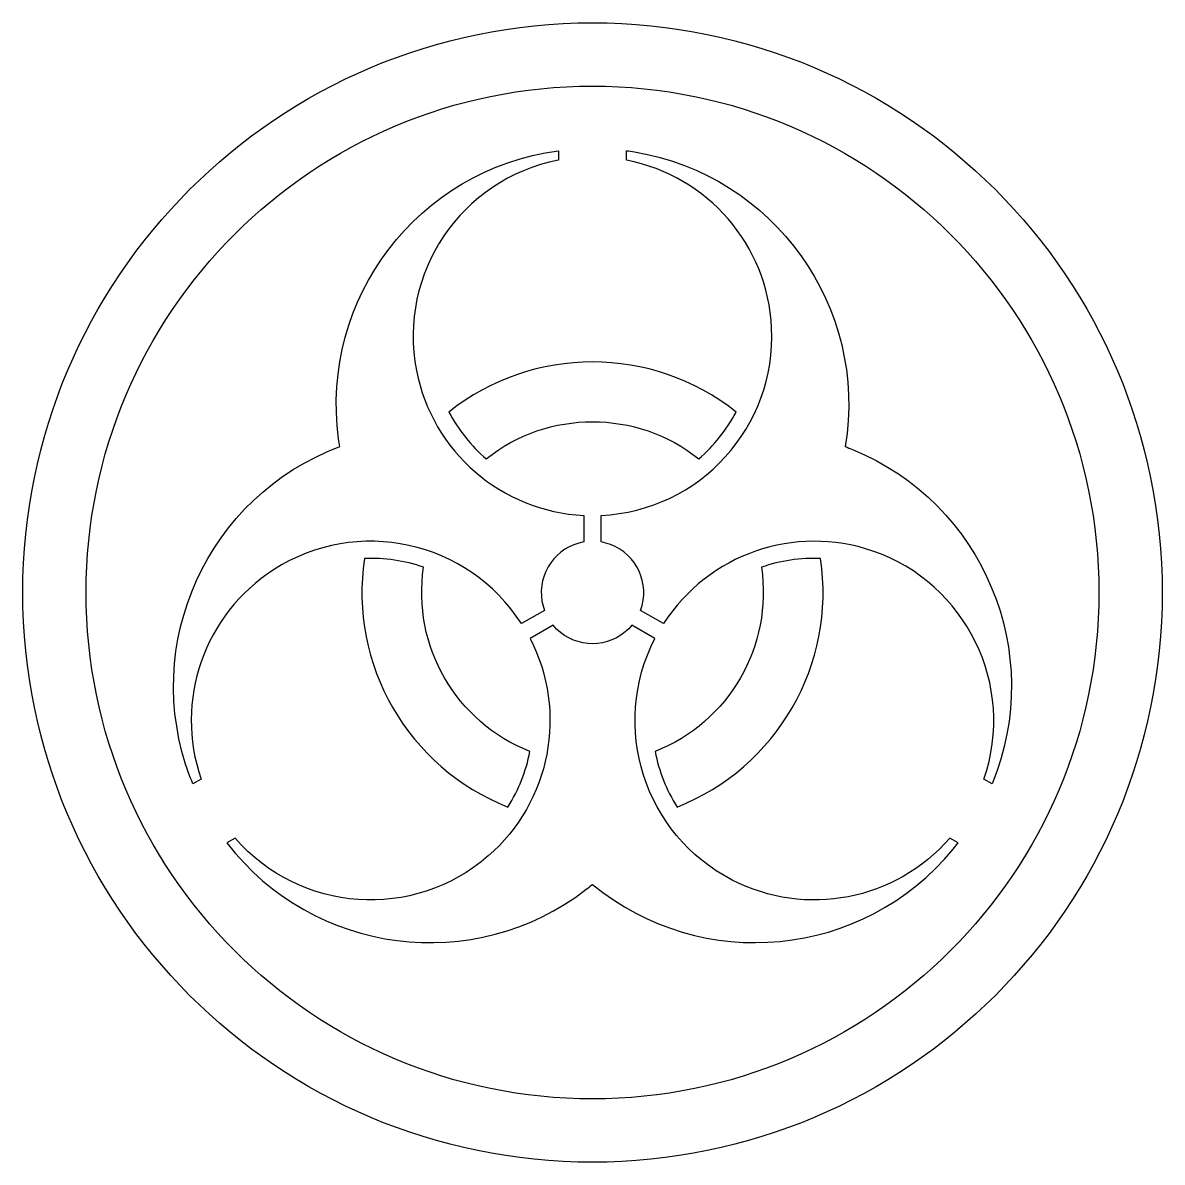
# Model space of a CAD drawing. Header units: inches. Extents: x 367.4 to 424.6, y 367.4 to 424.6.
import ezdxf

# ---------------------------------------------------------------- set-up
doc = ezdxf.new("R2010")
doc.units = ezdxf.units.IN
doc.header["$MEASUREMENT"] = 0

# ---------------------------------------------------------------- blocks, each defined once
blk = doc.blocks.new('block 2')
at = {"color": 7, "lineweight": 25, "true_color": 0xffffff}
blk.add_open_spline([(424.575, 396), (424.575, 411.782), (411.781, 424.575), (396, 424.575), (380.218, 424.575), (367.425, 411.782), (367.425, 396), (367.425, 380.219), (380.218, 367.425), (396, 367.425), (411.781, 367.425), (424.575, 380.219), (424.575, 396), (424.575, 396), (424.575, 396), (424.575, 396)], degree=3, knots=[0, 0, 0, 0, 1, 1, 1, 2, 2, 2, 3, 3, 3, 4, 4, 4, 5, 5, 5, 5], dxfattribs=at)
blk = doc.blocks.new('block 3')
at = {"color": 7, "lineweight": 25, "true_color": 0xffffff}
blk.add_open_spline([(421.4, 396), (421.4, 410.028), (410.028, 421.4), (396, 421.4), (381.972, 421.4), (370.6, 410.028), (370.6, 396), (370.6, 381.972), (381.972, 370.6), (396, 370.6), (410.028, 370.6), (421.4, 381.972), (421.4, 396), (421.4, 396), (421.4, 396), (421.4, 396)], degree=3, knots=[0, 0, 0, 0, 1, 1, 1, 2, 2, 2, 3, 3, 3, 4, 4, 4, 5, 5, 5, 5], dxfattribs=at)
blk = doc.blocks.new('block 4')
at = {"color": 7, "lineweight": 25, "true_color": 0xffffff}
blk.add_open_spline([(404.473, 397.268), (405.426, 397.597), (406.431, 397.746), (407.438, 397.708), (408.233, 392.383), (405.249, 387.214), (400.24, 385.24), (399.703, 386.094), (399.33, 387.039), (399.139, 388.028), (402.851, 389.49), (405.062, 393.321), (404.473, 397.268)], degree=3, knots=[0, 0, 0, 0, 1, 1, 1, 2, 2, 2, 3, 3, 3, 4, 4, 4, 4], dxfattribs=at)
blk = doc.blocks.new('block 5')
at = {"color": 7, "lineweight": 25, "true_color": 0xffffff}
blk.add_open_spline([(397.713, 417.681), (401.784, 416.891), (404.787, 413.42), (404.985, 409.278), (405.222, 404.316), (401.391, 400.102), (396.429, 399.865), (396.429, 399.865), (396.429, 398.534), (396.429, 398.534), (396.588, 398.507), (396.744, 398.465), (396.896, 398.409), (398.227, 397.914), (398.903, 396.434), (398.409, 395.104), (398.409, 395.104), (399.553, 394.443), (399.553, 394.443), (399.553, 394.443), (399.562, 394.438), (399.562, 394.438), (401.804, 397.927), (406.14, 399.43), (410.06, 398.079), (414.757, 396.46), (417.252, 391.34), (415.633, 386.644), (415.633, 386.644), (416.047, 386.404), (416.047, 386.404), (418.744, 392.969), (415.609, 400.477), (409.045, 403.174), (408.923, 403.224), (408.8, 403.272), (408.677, 403.319), (409.839, 410.32), (405.105, 416.938), (398.104, 418.1), (397.975, 418.122), (397.844, 418.142), (397.713, 418.159), (397.713, 418.159), (397.713, 417.681), (397.713, 417.681)], degree=3, knots=[0, 0, 0, 0, 1, 1, 1, 2, 2, 2, 3, 3, 3, 4, 4, 4, 5, 5, 5, 6, 6, 6, 7, 7, 7, 8, 8, 8, 9, 9, 9, 10, 10, 10, 11, 11, 11, 12, 12, 12, 13, 13, 13, 14, 14, 14, 15, 15, 15, 15], dxfattribs=at)
blk = doc.blocks.new('block 6')
at = {"color": 7, "lineweight": 25, "true_color": 0xffffff}
blk.add_open_spline([(392.862, 388.028), (392.67, 387.039), (392.296, 386.094), (391.759, 385.24), (386.751, 387.214), (383.767, 392.383), (384.562, 397.708), (385.569, 397.746), (386.575, 397.597), (387.527, 397.268), (386.937, 393.321), (389.149, 389.49), (392.862, 388.028)], degree=3, knots=[0, 0, 0, 0, 1, 1, 1, 2, 2, 2, 3, 3, 3, 4, 4, 4, 4], dxfattribs=at)
blk = doc.blocks.new('block 7')
at = {"color": 7, "lineweight": 25, "true_color": 0xffffff}
blk.add_open_spline([(375.953, 386.404), (375.953, 386.404), (376.367, 386.644), (376.367, 386.644), (375.016, 390.563), (376.52, 394.9), (380.008, 397.142), (384.187, 399.828), (389.752, 398.618), (392.438, 394.438), (392.438, 394.438), (392.447, 394.443), (392.447, 394.443), (392.447, 394.443), (393.591, 395.104), (393.591, 395.104), (393.535, 395.256), (393.493, 395.412), (393.466, 395.571), (393.229, 396.971), (394.172, 398.297), (395.572, 398.534), (395.572, 398.534), (395.572, 399.865), (395.572, 399.865), (391.43, 400.062), (387.959, 403.066), (387.169, 407.137), (386.223, 412.014), (389.41, 416.734), (394.287, 417.681), (394.287, 417.681), (394.287, 418.159), (394.287, 418.159), (387.253, 417.213), (382.318, 410.744), (383.265, 403.71), (383.282, 403.58), (383.302, 403.449), (383.323, 403.319), (376.679, 400.825), (373.314, 393.417), (375.809, 386.772), (375.854, 386.649), (375.903, 386.526), (375.953, 386.404)], degree=3, knots=[0, 0, 0, 0, 1, 1, 1, 2, 2, 2, 3, 3, 3, 4, 4, 4, 5, 5, 5, 6, 6, 6, 7, 7, 7, 8, 8, 8, 9, 9, 9, 10, 10, 10, 11, 11, 11, 12, 12, 12, 13, 13, 13, 14, 14, 14, 15, 15, 15, 15], dxfattribs=at)
blk = doc.blocks.new('block 8')
at = {"color": 7, "lineweight": 25, "true_color": 0xffffff}
blk.add_open_spline([(377.667, 383.437), (377.667, 383.437), (378.081, 383.676), (378.081, 383.676), (381.339, 379.926), (387.02, 379.526), (390.771, 382.784), (393.901, 385.504), (394.767, 390.011), (392.867, 393.696), (392.867, 393.696), (392.875, 393.701), (392.875, 393.701), (392.875, 393.701), (394.02, 394.362), (394.02, 394.362), (394.924, 393.269), (396.544, 393.115), (397.638, 394.02), (397.763, 394.123), (397.877, 394.237), (397.98, 394.362), (397.98, 394.362), (399.124, 393.701), (399.124, 393.701), (399.124, 393.701), (399.133, 393.696), (399.133, 393.696), (396.857, 389.28), (398.592, 383.855), (403.007, 381.579), (406.693, 379.68), (411.2, 380.545), (413.919, 383.676), (413.919, 383.676), (414.334, 383.437), (414.334, 383.437), (414.253, 383.332), (414.171, 383.229), (414.087, 383.127), (409.58, 377.646), (401.482, 376.855), (396, 381.362), (395.898, 381.278), (395.795, 381.196), (395.69, 381.115), (390.072, 376.779), (382.003, 377.818), (377.667, 383.437)], degree=3, knots=[0, 0, 0, 0, 1, 1, 1, 2, 2, 2, 3, 3, 3, 4, 4, 4, 5, 5, 5, 6, 6, 6, 7, 7, 7, 8, 8, 8, 9, 9, 9, 10, 10, 10, 11, 11, 11, 12, 12, 12, 13, 13, 13, 14, 14, 14, 15, 15, 15, 16, 16, 16, 16], dxfattribs=at)
blk = doc.blocks.new('block 9')
at = {"color": 7, "lineweight": 25, "true_color": 0xffffff}
blk.add_open_spline([(390.666, 402.704), (389.904, 403.364), (389.272, 404.161), (388.802, 405.052), (393.016, 408.403), (398.984, 408.403), (403.198, 405.052), (402.728, 404.161), (402.096, 403.364), (401.334, 402.704), (398.212, 405.188), (393.788, 405.188), (390.666, 402.704)], degree=3, knots=[0, 0, 0, 0, 1, 1, 1, 2, 2, 2, 3, 3, 3, 4, 4, 4, 4], dxfattribs=at)

msp = doc.modelspace()

# ---------------------------------------------------------------- block references
for name in ['block 2', 'block 3', 'block 7', 'block 5', 'block 9', 'block 6', 'block 4', 'block 8']:
    msp.add_blockref(name, (0, 0))

doc.saveas('drawing.dxf')
